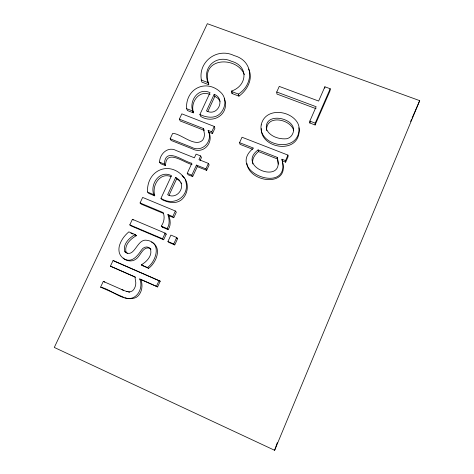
<?xml version="1.0" encoding="UTF-8"?>
<svg xmlns="http://www.w3.org/2000/svg" width="474" height="474" viewBox="0 0 474 474"><rect width="100%" height="100%" fill="white"/><g stroke="black" fill="none" stroke-linecap="round" stroke-linejoin="round"><path stroke-width="0.71" d="M309.8 122.973L309.842 121.107L316.146 106.721L276.745 92.003L279.257 86.41L318.635 101.051L324.88 86.795L330.212 88.751L330.017 90.848L315.109 124.982L309.8 122.973L310.369 121.676M315.109 124.982L315.192 123.133L330.212 88.751M186.578 108.647C185.375 87.749 207.612 78.009 221.891 93.562C226.85 99.404 225.286 108.303 220.203 113.523C214.746 119.021 206.22 117.528 199.898 114.507L210.023 92.703C198.079 86.546 187.828 102.23 193.469 112.528L193.321 112.836L187.461 110.566L186.578 108.647L192.485 110.934L193.321 112.836M147.527 192.059C146.448 170.664 168.91 160.058 183.491 176.737C189.197 183.041 188.261 192.971 182.496 198.861C177.003 204.472 168.353 202.848 162.055 199.619L160.959 198.345L171.481 175.694C160.005 169.591 150.021 183.634 153.635 194.198L154.637 195.821L148.723 193.374L147.527 192.059L153.481 194.524L154.637 195.821M324.779 88.2L324.88 86.795M266.572 129.396C267.117 114.056 291.072 119.543 293.69 130.522M261.31 128.596C260.445 147.604 295.142 154.317 298.875 133.869A14.498 13.716 -11.8 0 0 298.839 127.773M192.065 164.525C184.173 162.92 165.93 148.042 165.497 165.627L160.639 163.666L159.542 162.132C159.732 153.736 168.104 145.933 176.346 150.608L194.387 157.812L196.082 154.139L200.656 155.958L201.444 157.546L200.046 160.591M274.63 450.3L419.703 100.648L207.334 23.7L54.297 347.442L274.63 450.3L277.29 442.669M410.603 121.492L411.479 119.478M412.066 118.133L419.703 100.648M282.149 160.804L285.674 162.185L285.532 160.615L287.955 155.099L242.018 137.241L239.566 142.668L240.063 144.357L252.589 149.257M285.674 162.185L288.085 156.71L287.955 155.099M124.893 297.725C135.902 301.997 144.149 288.399 139.664 278.967L157.605 286.924L160.218 281.189L113.096 260.493L110.43 266.175L135.6 277.29M208.412 163.412L209.147 164.946L206.658 170.379L205.906 168.886L208.412 163.412L198.962 159.637L200.656 155.958M174.752 244.916L173.733 243.98L176.678 237.527L170.883 235.08L167.932 241.515L168.993 242.475L174.752 244.916L177.673 238.517L176.678 237.527M157.605 286.924L156.444 286.308L159.08 280.531M163.666 239.749L162.57 238.772L165.165 233.131L132.406 219.296L129.793 224.872L131.132 225.944L163.666 239.749L166.244 234.15L165.165 233.131M175.344 211.001L176.334 212.18L173.786 217.726L172.773 216.588L175.344 211.001L142.656 197.421L140.067 202.943L141.323 204.181L163.637 213.49M196.455 165.094L197.279 166.617L192.681 176.618L191.816 175.173L196.455 165.094L205.906 168.886M211.76 131.808L208.133 130.391L208.862 132.163L212.459 133.573L211.76 131.808L214.23 126.434L181.832 113.843L179.344 119.152L180.28 120.994L204.258 130.362M231.478 91.47L231.685 91.02C247.606 85.498 248.566 65.809 231.513 61.288C215.848 53.769 200.686 68.41 208.803 84.242L208.613 84.656L201.877 82.109C196.52 63.22 216.239 46.808 234.144 55.6C253.791 60.909 254.171 83.939 238.458 94.107L231.478 91.47L232.023 93.514L238.955 96.139C247.155 90.256 253.46 78.939 248.666 69.05M212.459 133.573L214.912 128.235L214.23 126.434M232.023 93.514L232.23 93.07M151.55 242.155C162.582 247.452 156.183 262.827 148.64 268.302L142.733 265.736L141.459 264.966L141.602 264.658C146.899 261.624 152.93 255.136 150.24 248.643L151.034 249.241M142.733 265.736L142.87 265.434L141.602 264.658M168.116 229.617L167.049 228.563C170.059 224.486 169.348 219.071 167.879 214.544L168.928 215.7C170.385 220.191 171.096 225.565 168.116 229.617L162.369 227.2L161.267 226.128C164.099 222.276 164.964 217.116 163.228 212.607L140.067 202.943M162.369 227.2L162.505 226.904M192.681 176.618L188.131 174.782L187.236 173.324L191.875 163.257C183.865 161.859 164.94 146.075 164.431 164.111L165.497 165.627M181.495 183.521L178.947 179.699L175.682 177.4L167.666 194.707C175.427 199.329 183.995 190.453 180.944 182.733M214.195 94.29L206.48 110.94C217.732 117.019 226.033 98.918 214.195 94.29L214.87 96.311L218.093 98.456L220.078 101.318M169.022 195.347L176.666 178.828L175.682 177.4M207.825 111.52L214.87 96.311M127.784 253.685L126.244 252.601C123.803 245.562 130.415 238.902 136.18 235.779L136.322 235.483L135.013 234.482L128.857 231.857C124.715 235.359 121.303 239.755 119.649 244.969A14.208 13.539 -47.2 0 0 119.335 252.796C121.16 259.302 130.178 263.508 135.848 259.171C140.654 256.144 142.656 246.196 149.636 248.198M208.613 84.656L208.086 82.138L208.803 84.242M153.481 194.524L153.635 194.198M192.485 110.934L192.628 110.626M141.459 264.966L147.414 267.543C156.136 261.642 162.031 242.54 147.153 240.354C136.773 237.877 134.711 259.361 124.858 251.73C122.399 244.631 129.064 237.924 134.877 234.778L135.013 234.482M140.95 279.636C143.13 285.822 141.975 293.803 136.068 297.494C123.69 302.667 112.006 289.638 100.601 287.143L103.291 281.414L104.855 282.06M208.862 132.163C214.047 143.053 203.008 154.82 192.029 148.753L171.161 140.464L170.148 138.763L172.666 133.401C180.594 133.23 194.826 147.829 202.611 140.185A10.363 9.758 -25.9 0 0 204.418 133.852L203.494 128.584L179.344 119.152M258.099 149.903C235.092 167.18 285.929 185.867 277.183 157.356L258.099 149.903L258.454 151.55L277.391 158.95L278.327 164.146M258.454 151.55C254.982 154.542 251.576 159.116 252.843 163.963M126.333 291.338C128.981 292.18 132.228 292.043 133.804 289.418A10.831 10.327 -53.9 0 0 135.783 282.617L134.948 276.905L110.43 266.175M128.436 292.014L129.852 292.221M124.982 259.308C132.376 262.916 137.816 255.415 141.448 250.076C143.361 246.77 147.941 245.627 150.536 248.874M210.053 94.527C199.145 89.426 189.956 102.609 193.469 112.528M171.126 176.678C159.957 171.89 151.55 185.731 154.785 195.501M316.057 108.688L276.952 94.059L276.745 92.003M201.106 79.993L207.89 82.559M309.842 121.107L315.192 123.133M121.984 289.685L127.115 291.676M100.601 287.143L123.37 297.162M239.566 142.668L253.519 148.113C224.362 171.541 291.593 196.568 281.971 159.223L285.532 160.615M170.148 138.763L191.17 147.106C202.226 153.209 213.359 141.365 208.133 130.391M197.279 166.617L206.658 170.379M159.542 162.132L164.431 164.111M187.236 173.324L191.816 175.173M160.959 198.345C174.77 207.428 191.152 195.158 185.227 179.61M167.879 214.544L172.773 216.588M168.928 215.7L173.786 217.726M161.267 226.128L167.049 228.563M176.393 237.978L177.673 238.517M164.887 233.575L166.244 234.15M129.793 224.872L162.57 238.772M167.932 241.515L173.733 243.98M130.889 233.167L132.927 234.038M134.284 234.612L136.322 235.483M115.247 261.589L160.218 281.189M139.664 278.967L156.444 286.308M103.291 281.414L123.412 290.272M113.096 260.493L114.578 261.298M147.414 267.543L148.64 268.302M124.858 251.73L126.244 252.601M176.666 178.828L179.907 181.109M134.877 234.778L136.18 235.779M132.406 219.296L133.283 220.037M123.347 258.04L124.437 259.023M182.057 175.682L184.416 178.171M266.607 129.473C269.943 136.601 279.399 139.534 286.776 138.728A8.301 7.851 -11.7 0 0 291.771 135.345C302.578 118.737 261.429 109.144 266.785 130.64M203.494 128.584L204.004 129.769M199.898 114.507L200.686 116.385C213.91 124.715 230.251 113.416 224.238 98.302M244.371 74.643C237.154 56.323 202.084 56.945 208.027 81.901M282.344 161.516C290.224 187.514 249.01 183.136 246.895 163.358M231.685 91.02L232.047 92.383M238.458 94.107L238.955 96.139M277.183 157.356L277.391 158.95M281.971 159.223L282.089 160.277M261.21 124.929C257.601 145.168 294.97 153.529 298.833 132.086A14.611 13.817 -11.8 0 0 297.69 123.021C290.254 109.772 264.883 107.373 261.21 124.929"/></g></svg>
